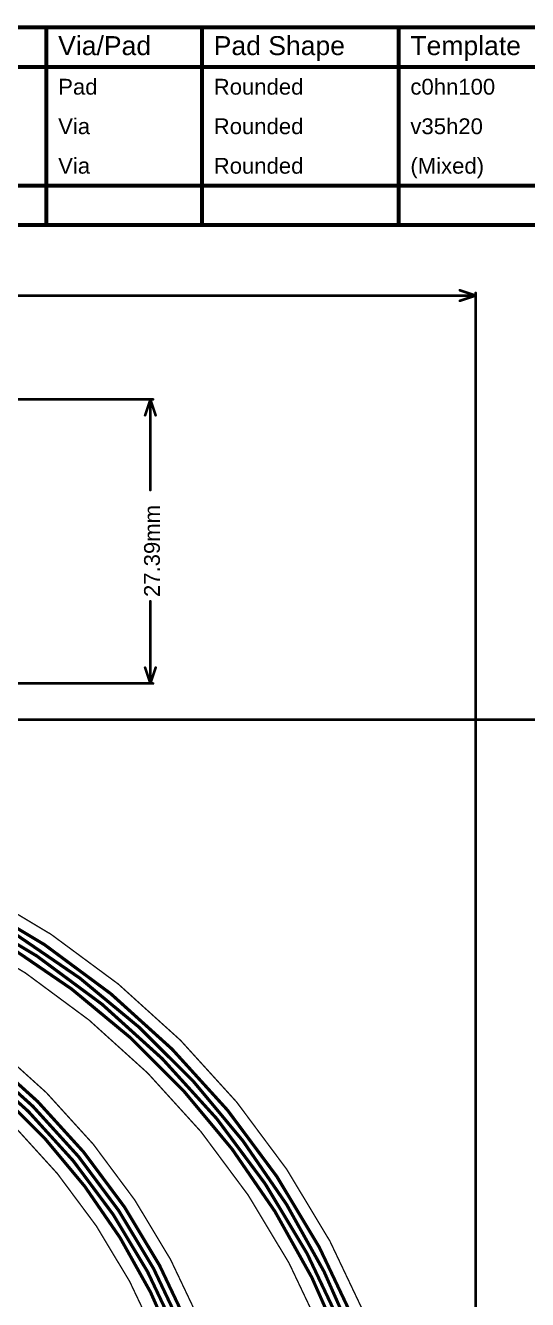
# Model space of a CAD drawing. Header units: inches. Extents: x -3.9 to 9.5, y -7 to 2.6.
# Drawn here: x 2.878 to 4.782, y -2.201 to 2.635 of the extents above; entities that cross this region are included whole.
import ezdxf

# ---------------------------------------------------------------- set-up
doc = ezdxf.new("R2010")
doc.units = ezdxf.units.IN
doc.header["$MEASUREMENT"] = 0
for name, color, linetype in [('Board Outline', 216, 'Continuous'), ('Bottom Layer', 5, 'Continuous'), ('Dimension', 6, 'Continuous'), ('Drill Drawing', 1, 'Continuous'), ('Fabrication', 76, 'Continuous')]:
    doc.layers.add(name, color=color, linetype=linetype)
doc.styles.add('Arial', font='', dxfattribs={"height": 0.2})
doc.styles.get('Arial').set_extended_font_data('Arial')

msp = doc.modelspace()

# ---------------------------------------------------------------- linework, layer by layer
at = {"layer": 'Board Outline'}
for points in [[(1.1756335, -0.2698042, 0.005, 0.005, -0.4137830578576681), (4.4171563, -3.5047678, 0.005, 0.005, 0)], [(1.1768424, -0.4457883, 0.005, 0.005, -0.4136722232397825), (4.2411723, -3.5050754, 0.005, 0.005, 0)], [(1.0575817, -0.6304355, 0.005, 0.005, -0.4137590145945721), (3.7473344, -3.3148612, 0.005, 0.005, 0)], [(1.0576195, -0.8064198, 0.005, 0.005, -0.4137590145945721), (3.5713504, -3.3151722, 0.005, 0.005, 0)], [(1.8981403, -2.0926611, 0.005, 0.005, -0.3672062661350266), (3.0107455, -3.3987033, 0.005, 0.005, 0)]]:
    msp.add_lwpolyline(points, format="xyseb", dxfattribs=at)
at = {"layer": 'Bottom Layer'}
for points in [[(1.1767548, -0.3171134, 0.012, 0.012, -0.4142135623730951), (4.3699999, -3.5064711, 0.012, 0.012, 0)], [(1.1767548, -0.3431133, 0.012, 0.012, -0.4142135716234306), (4.3430503, -3.5051133, 0.012, 0.012, 0)], [(1.1767548, -0.3691133, 0.012, 0.012, -0.4142135530473893), (4.3174595, -3.5051133, 0.012, 0.012, 0)], [(1.1767548, -0.3951133, 0.012, 0.012, -0.41421357178314), (4.2918691, -3.5051133, 0.012, 0.012, 0)], [(1.0577548, -0.6781133, 0.012, 0.012, -0.4142135512752702), (3.6991407, -3.3151133, 0.012, 0.012, 0)], [(1.0577548, -0.7041133, 0.012, 0.012, -0.4142135504340151), (3.6735502, -3.3151132, 0.012, 0.012, 0)], [(1.0577634, -0.7301133, 0.012, 0.012, -0.4142125882663787), (3.6479596, -3.3151133, 0.012, 0.012, 0)], [(1.0577548, -0.7561132, 0.012, 0.012, -0.4142135623856228), (3.6223691, -3.3151133, 0.012, 0.012, 0)], [(1.8673261, -2.1285686, 0.012, 0.012, -0.3704353934882048), (2.9627115, -3.3997201, 0.012, 0.012, 0)], [(1.8440437, -2.181635, 0.012, 0.012, -0.3734021899291597), (2.9115308, -3.4035322, 0.012, 0.012, 0)]]:
    msp.add_lwpolyline(points, format="xyseb", dxfattribs=at)
at = {"layer": 'Dimension'}
for points in [[(1.1707917, 1.61, 0.01, 0.01, 0), (4.5854524, 1.61, 0.01, 0.01, 0)], [(4.5254524, 1.63, 0.01, 0.01, 0), (4.5854524, 1.61, 0.01, 0.01, 0)], [(4.5254524, 1.59, 0.01, 0.01, 0), (4.5854524, 1.61, 0.01, 0.01, 0)], [(4.5854524, -5.2712861, 0.01, 0.01, 0), (4.5854524, 1.62, 0.01, 0.01, 0)], [(0.6622205, -5e-07, 0.01, 0.01, 0), (5.8, -5e-07, 0.01, 0.01, 0)]]:
    msp.add_lwpolyline(points, format="xyseb", dxfattribs=at)
for points in [[(4.5229524, 1.63, 0.005, 0.005, 1), (4.5279524, 1.63, 0.005, 0.005, 1)], [(4.5829524, 1.62, 0.005, 0.005, 1), (4.5879524, 1.62, 0.005, 0.005, 1)], [(4.5829524, 1.61, 0.005, 0.005, 1), (4.5879524, 1.61, 0.005, 0.005, 1)], [(4.5829524, 1.61, 0.005, 0.005, 1), (4.5879524, 1.61, 0.005, 0.005, 1)], [(4.5829524, 1.61, 0.005, 0.005, 1), (4.5879524, 1.61, 0.005, 0.005, 1)], [(4.5229524, 1.59, 0.005, 0.005, 1), (4.5279524, 1.59, 0.005, 0.005, 1)]]:
    msp.add_lwpolyline(points, format="xyseb", close=True, dxfattribs=at)
at = {"layer": 'Drill Drawing'}
for points in [[(-2.0225, 2.6275, 0.015, 0.015, 0), (8.5085831, 2.6275, 0.015, 0.015, 0)], [(2.9571284, 1.8775, 0.015, 0.015, 0), (2.9571284, 2.6275, 0.015, 0.015, 0)], [(3.546977, 1.8775, 0.015, 0.015, 0), (3.546977, 2.6275, 0.015, 0.015, 0)], [(4.2927751, 1.8775, 0.015, 0.015, 0), (4.2927751, 2.6275, 0.015, 0.015, 0)], [(-2.0225, 2.4775, 0.015, 0.015, 0), (8.5085831, 2.4775, 0.015, 0.015, 0)], [(-2.0225, 2.0275, 0.015, 0.015, 0), (8.5085831, 2.0275, 0.015, 0.015, 0)], [(-2.0225, 1.8775, 0.015, 0.015, 0), (8.5085831, 1.8775, 0.015, 0.015, 0)]]:
    msp.add_lwpolyline(points, format="xyseb", dxfattribs=at)
for points in [[(2.9533784, 2.6275, 0.0075, 0.0075, 1), (2.9608784, 2.6275, 0.0075, 0.0075, 1)], [(3.543227, 2.6275, 0.0075, 0.0075, 1), (3.550727, 2.6275, 0.0075, 0.0075, 1)], [(4.2890251, 2.6275, 0.0075, 0.0075, 1), (4.2965251, 2.6275, 0.0075, 0.0075, 1)], [(2.9533784, 1.8775, 0.0075, 0.0075, 1), (2.9608784, 1.8775, 0.0075, 0.0075, 1)], [(3.543227, 1.8775, 0.0075, 0.0075, 1), (3.550727, 1.8775, 0.0075, 0.0075, 1)], [(4.2890251, 1.8775, 0.0075, 0.0075, 1), (4.2965251, 1.8775, 0.0075, 0.0075, 1)]]:
    msp.add_lwpolyline(points, format="xyseb", close=True, dxfattribs=at)
at = {"layer": 'Fabrication'}
for points in [[(2.3255672, 1.2156834, 0.01, 0.01, 0), (3.3617548, 1.2156834, 0.01, 0.01, 0)], [(3.3317548, 1.1556834, 0.01, 0.01, 0), (3.3517548, 1.2156834, 0.01, 0.01, 0)], [(3.3517548, 1.2156834, 0.01, 0.01, 0), (3.3717548, 1.1556834, 0.01, 0.01, 0)], [(3.3517548, 0.8715033, 0.01, 0.01, 0), (3.3517548, 1.2156834, 0.01, 0.01, 0)], [(3.3517548, 0.1374493, 0.01, 0.01, 0), (3.3517548, 0.4496294, 0.01, 0.01, 0)], [(3.3317548, 0.1974493, 0.01, 0.01, 0), (3.3517548, 0.1374493, 0.01, 0.01, 0)], [(3.3517548, 0.1374493, 0.01, 0.01, 0), (3.3717548, 0.1974493, 0.01, 0.01, 0)], [(2.6073924, 0.1374493, 0.01, 0.01, 0), (3.3617548, 0.1374493, 0.01, 0.01, 0)]]:
    msp.add_lwpolyline(points, format="xyseb", dxfattribs=at)
for points in [[(3.3492548, 1.2156834, 0.005, 0.005, 1), (3.3542548, 1.2156834, 0.005, 0.005, 1)], [(3.3492548, 1.2156834, 0.005, 0.005, 1), (3.3542548, 1.2156834, 0.005, 0.005, 1)], [(3.3492548, 1.2156834, 0.005, 0.005, 1), (3.3542548, 1.2156834, 0.005, 0.005, 1)], [(3.3592548, 1.2156834, 0.005, 0.005, 1), (3.3642548, 1.2156834, 0.005, 0.005, 1)], [(3.3292548, 1.1556834, 0.005, 0.005, 1), (3.3342548, 1.1556834, 0.005, 0.005, 1)], [(3.3692548, 1.1556834, 0.005, 0.005, 1), (3.3742548, 1.1556834, 0.005, 0.005, 1)], [(3.3492548, 0.8715033, 0.005, 0.005, 1), (3.3542548, 0.8715033, 0.005, 0.005, 1)], [(3.3492548, 0.4496294, 0.005, 0.005, 1), (3.3542548, 0.4496294, 0.005, 0.005, 1)], [(3.3292548, 0.1974493, 0.005, 0.005, 1), (3.3342548, 0.1974493, 0.005, 0.005, 1)], [(3.3692548, 0.1974493, 0.005, 0.005, 1), (3.3742548, 0.1974493, 0.005, 0.005, 1)], [(3.3492548, 0.1374493, 0.005, 0.005, 1), (3.3542548, 0.1374493, 0.005, 0.005, 1)], [(3.3492548, 0.1374493, 0.005, 0.005, 1), (3.3542548, 0.1374493, 0.005, 0.005, 1)], [(3.3492548, 0.1374493, 0.005, 0.005, 1), (3.3542548, 0.1374493, 0.005, 0.005, 1)], [(3.3592548, 0.1374493, 0.005, 0.005, 1), (3.3642548, 0.1374493, 0.005, 0.005, 1)]]:
    msp.add_lwpolyline(points, format="xyseb", close=True, dxfattribs=at)

# ---------------------------------------------------------------- texts
at = {"layer": 'Drill Drawing', "style": 'Arial'}
for s, height, p in [('Via/Pad', 0.072, (3.0021284, 2.5225)), ('Pad Shape', 0.072, (3.591977, 2.5225)), ('Template', 0.072, (4.3377751, 2.5225)), ('Pad', 0.06, (3.0021284, 2.3725)), ('Rounded', 0.06, (3.591977, 2.3725)), ('c0hn100', 0.06, (4.3377751, 2.3725)), ('Via', 0.06, (3.0021284, 2.2225)), ('Rounded', 0.06, (3.591977, 2.2225)), ('v35h20', 0.06, (4.3377751, 2.2225)), ('Via', 0.06, (3.0021284, 2.0725)), ('Rounded', 0.06, (3.591977, 2.0725)), ('(Mixed)', 0.06, (4.3377751, 2.0725))]:
    msp.add_text(s, height=height, dxfattribs=at).set_placement(p)
at = {"layer": 'Fabrication', "style": 'Arial'}
msp.add_text('27.39mm', height=0.06, rotation=90, dxfattribs=at).set_placement((3.3877451, 0.4656294))

doc.saveas('drawing.dxf')
